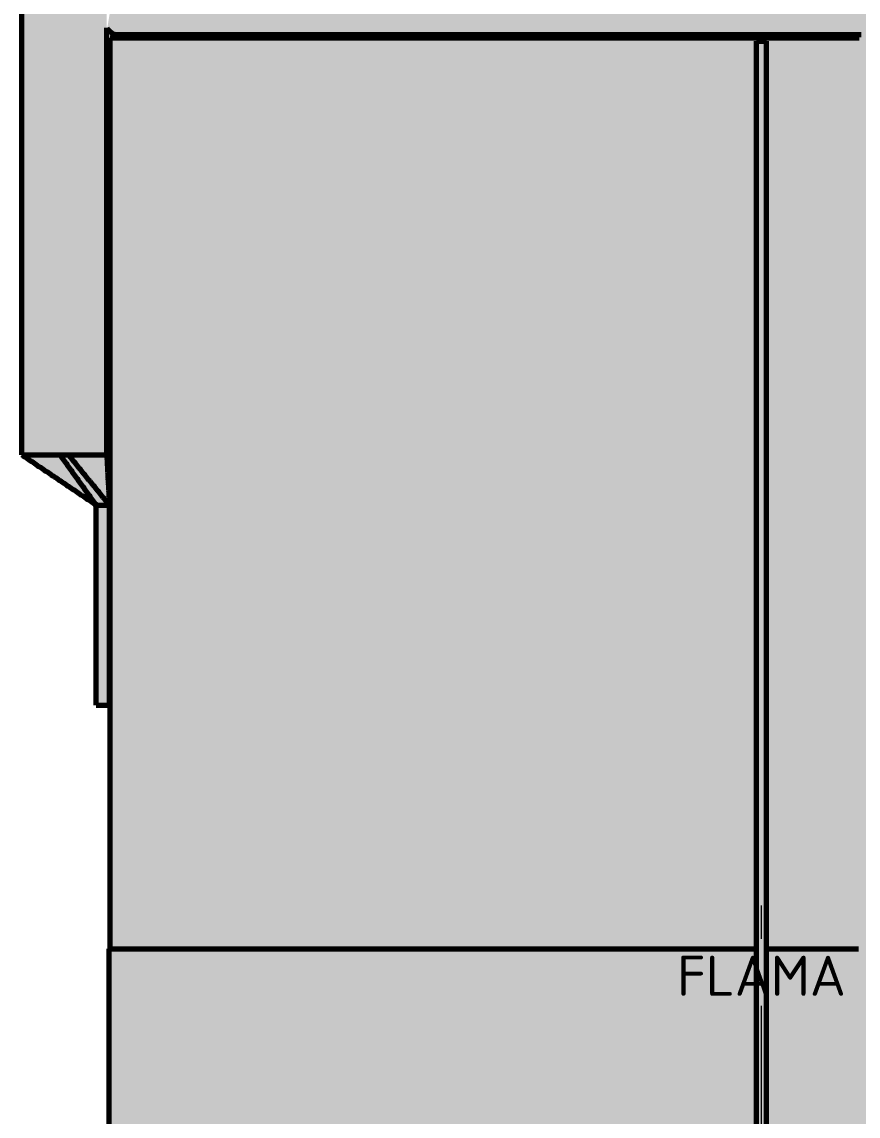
# Model space of a CAD drawing. Header units: millimetres. Extents: x 0 to 2382, y 0 to 420.
# Drawn here: x 2155.86 to 2180.89, y 277.69 to 310.48 of the extents above; entities that cross this region are included whole.
import ezdxf
from ezdxf.enums import TextEntityAlignment as Align

# ---------------------------------------------------------------- set-up
doc = ezdxf.new("R2010")
doc.units = ezdxf.units.MM
doc.linetypes.add('IRAM-F-TRAZO-PUNTO', pattern=[20, 15, -2, 1, -2])
for name, color, linetype, lineweight in [('01-VISIBLE', 7, 'CONTINUOUS', 70), ('03-EJE', 1, 'IRAM-F-TRAZO-PUNTO', 18), ('13-GRAFICA', 30, 'CONTINUOUS', 18)]:
    doc.layers.add(name, color=color, linetype=linetype, lineweight=lineweight)
doc.styles.add('ISO3098', font='isocpeur.ttf')

msp = doc.modelspace()

# ---------------------------------------------------------------- hatches: boundary and pattern name
at = {"layer": '13-GRAFICA', "true_color": 0xb21820}
h = msp.add_hatch(color=7, dxfattribs=at)
h.dxf.hatch_style = 1
h.paths.add_polyline_path([(2155.9, 297.4), (2155.9, 336.8), (2156, 336.8), (2156, 337.5), (2156.1, 337.5), (2156.1, 338.3), (2156.2, 338.3), (2156.2, 338.6), (2156.3, 338.6), (2156.4, 339.1), (2156.5, 339.1), (2156.5, 339.3), (2156.6, 339.3), (2156.6, 339.6), (2156.7, 339.6), (2156.7, 339.8), (2156.8, 339.8), (2156.8, 340), (2156.9, 340), (2156.9, 340.3), (2157, 340.3), (2157, 340.5), (2157.2, 340.6), (2157.2, 340.8), (2157.5, 341), (2157.5, 341.2), (2157.7, 341.3), (2157.7, 341.5), (2158, 341.7), (2158, 341.9), (2158.2, 342), (2158.2, 342.2), (2158.3, 342.2), (2158.6, 342.6), (2158.8, 342.6), (2158.8, 342.7), (2158.9, 342.7), (2159.4, 343.3), (2159.6, 343.3), (2160.1, 343.9), (2160.3, 343.9), (2160.3, 344), (2160.7, 344.1), (2160.8, 344.3), (2161, 344.3), (2161, 344.4), (2161.2, 344.4), (2161.2, 344.5), (2161.8, 344.7), (2161.9, 344.9), (2162.1, 344.9), (2162.1, 345), (2162.3, 345), (2162.3, 345.1), (2162.7, 345.1), (2162.7, 345.2), (2163.3, 345.3), (2163.3, 345.4), (2163.6, 345.4), (2163.6, 345.5), (2164, 345.5), (2164, 345.6), (2164.3, 345.6), (2164.3, 345.7), (2164.6, 345.7), (2164.6, 345.8), (2165.6, 345.8), (2165.6, 345.9), (2166.6, 345.9), (2166.6, 346), (2189.4, 346), (2189.4, 345.9), (2191.4, 345.8), (2191.4, 345.7), (2191.7, 345.7), (2191.7, 345.6), (2192, 345.6), (2192, 345.5), (2192.4, 345.5), (2192.4, 345.4), (2192.7, 345.4), (2192.7, 345.3), (2193, 345.3), (2193, 345.2), (2193.3, 345.2), (2193.3, 345.1), (2193.7, 345.1), (2193.7, 345), (2194.1, 344.9), (2194.2, 344.7), (2194.4, 344.7), (2194.4, 344.6), (2194.6, 344.6), (2194.6, 344.5), (2195.2, 344.3), (2195.3, 344.1), (2195.9, 343.9), (2196.4, 343.3), (2196.6, 343.3), (2197.2, 342.6), (2197.4, 342.6), (2197.4, 342.5), (2197.8, 342.2), (2197.8, 342), (2198, 341.9), (2198, 341.7), (2198.3, 341.5), (2198.3, 341.3), (2198.5, 341.2), (2198.5, 341), (2198.6, 341), (2198.6, 340.9), (2198.8, 340.8), (2198.8, 340.6), (2199, 340.5), (2199.1, 340), (2199.2, 340), (2199.2, 339.8), (2199.3, 339.8), (2199.3, 339.6), (2199.4, 339.6), (2199.4, 339.3), (2199.5, 339.3), (2199.6, 338.8), (2199.7, 338.8), (2199.8, 338.3), (2199.9, 338.3), (2199.9, 337.5), (2200, 337.5), (2200, 336.8), (2200.1, 336.8), (2200.1, 297.4), (2199.9, 297.4), (2199.8, 297.2), (2199.6, 297.2), (2199.5, 297), (2199.3, 297), (2199.2, 296.8), (2199, 296.8), (2198.9, 296.6), (2198.7, 296.6), (2198.6, 296.4), (2198.4, 296.4), (2198.3, 296.2), (2198.1, 296.2), (2198.1, 296.1), (2197.9, 296), (2197.9, 290), (2197.5, 290), (2197.5, 296.6), (2197.6, 296.6), (2197.6, 336.5), (2197.5, 336.5), (2197.4, 337.8), (2197.3, 337.8), (2197.3, 338), (2197.2, 338), (2197.2, 338.3), (2197.1, 338.3), (2197.1, 338.5), (2197, 338.5), (2197, 338.8), (2196.9, 338.8), (2196.7, 339.4), (2196.5, 339.5), (2196.5, 339.7), (2196.4, 339.7), (2196.4, 339.8), (2196.2, 339.9), (2196.2, 340.1), (2195.9, 340.3), (2195.9, 340.5), (2195.8, 340.5), (2195.3, 341.1), (2195.1, 341.1), (2194.6, 341.7), (2194.4, 341.7), (2194.3, 341.9), (2194.1, 341.9), (2194.1, 342), (2193.5, 342.2), (2193.4, 342.4), (2193.2, 342.4), (2193.2, 342.5), (2193, 342.5), (2193, 342.6), (2192.8, 342.6), (2192.8, 342.7), (2192.6, 342.7), (2192.6, 342.8), (2192.2, 342.8), (2192.2, 342.9), (2191.9, 342.9), (2191.9, 343), (2191.6, 343), (2191.6, 343.1), (2191.2, 343.1), (2191.2, 343.2), (2190.9, 343.2), (2190.9, 343.3), (2189, 343.4), (2189, 343.5), (2167, 343.5), (2167, 343.4), (2165.1, 343.3), (2165.1, 343.2), (2164.4, 343.1), (2164.4, 343), (2164.1, 343), (2164.1, 342.9), (2163.8, 342.9), (2163.8, 342.8), (2163.4, 342.8), (2163.4, 342.7), (2163.2, 342.7), (2163.2, 342.6), (2162.6, 342.4), (2162.5, 342.2), (2162.3, 342.2), (2162.3, 342.1), (2161.7, 341.9), (2161.6, 341.7), (2161.4, 341.7), (2160.9, 341.1), (2160.7, 341.1), (2160.7, 341), (2160.1, 340.5), (2160.1, 340.3), (2160, 340.3), (2160, 340.2), (2159.8, 340.1), (2159.8, 339.9), (2159.5, 339.7), (2159.5, 339.5), (2159.3, 339.4), (2159.3, 339.2), (2159.2, 339.2), (2159.2, 339), (2159.1, 339), (2159.1, 338.8), (2159, 338.8), (2159, 338.5), (2158.9, 338.5), (2158.8, 338), (2158.7, 338), (2158.7, 337.8), (2158.6, 337.8), (2158.5, 336.5), (2158.4, 336.5), (2158.4, 296.6), (2158.5, 296.6), (2158.5, 290), (2158.1, 290), (2158.1, 296), (2158, 296), (2157.9, 296.2), (2157.7, 296.2), (2157.6, 296.4), (2157.4, 296.4), (2157.3, 296.6), (2157.1, 296.6), (2157, 296.8), (2156.8, 296.8), (2156.7, 297), (2156.5, 297), (2156.4, 297.2), (2156.2, 297.2), (2156.1, 297.4)])
h = msp.add_hatch(color=7, dxfattribs=at)
h.dxf.hatch_style = 1
h.paths.add_polyline_path([(2197.5, 310.7), (2197.6, 310.7), (2197.6, 310.2), (2197.5, 310.2), (2197.5, 310.1), (2158.5, 310.1), (2158.5, 310.2), (2158.4, 310.2), (2158.5, 310.8), (2197.5, 310.8)])
h = msp.add_hatch(color=7, dxfattribs=at)
h.dxf.hatch_style = 1
h.paths.add_polyline_path([(2158.6, 310), (2158.6, 282.7), (2158.6, 261.3), (2158.6, 248.1), (2158.5, 248.1), (2158.5, 310)])
h = msp.add_hatch(color=7, dxfattribs=at)
h.dxf.hatch_style = 1
h.paths.add_polyline_path([(2159, 310), (2159, 282.7), (2158.6, 282.7), (2158.6, 310)])
h = msp.add_hatch(color=7, dxfattribs=at)
h.dxf.hatch_style = 1
h.paths.add_polyline_path([(2197.1, 310.1), (2197.1, 310), (2158.9, 310), (2158.9, 310.1)])
h = msp.add_hatch(color=7, dxfattribs=at)
h.dxf.hatch_style = 1
h.paths.add_polyline_path([(2159.2, 310), (2159.2, 282.7), (2159.2, 261.3), (2159.2, 261), (2159.2, 255.5), (2159.2, 248.1), (2159, 248.1), (2159, 261.3), (2159, 282.7), (2159, 310)])
h = msp.add_hatch(color=7, dxfattribs=at)
h.dxf.hatch_style = 1
h.paths.add_polyline_path([(2167.2, 310), (2167.2, 282.7), (2159.2, 282.7), (2159.2, 310)])
h = msp.add_hatch(color=7, dxfattribs=at)
h.dxf.hatch_style = 1
h.paths.add_polyline_path([(2188.8, 310), (2188.8, 282.7), (2178.2, 282.7), (2178.2, 309.9), (2177.8, 309.9), (2177.8, 282.7), (2167.2, 282.7), (2167.2, 310)])
h = msp.add_hatch(color=7, dxfattribs=at)
h.dxf.hatch_style = 1
h.paths.add_polyline_path([(2178.2, 282.7), (2177.8, 282.7), (2177.8, 309.9), (2178.2, 309.9)])
at = {"layer": '13-GRAFICA', "true_color": 0xffffff}
h = msp.add_hatch(color=7, dxfattribs=at)
h.dxf.hatch_style = 1
h.paths.add_polyline_path([(2158.6, 282.7), (2159, 282.7), (2159, 261.3), (2158.6, 261.3)])
at = {"layer": '13-GRAFICA', "true_color": 0xc81e2d}
h = msp.add_hatch(color=7, dxfattribs=at)
h.dxf.hatch_style = 1
h.paths.add_polyline_path([(2158.955, 282.231), (2158.863, 282.231), (2158.778, 282.231), (2158.701, 282.231), (2158.631, 282.231), (2158.6, 282.231), (2158.6, 282.7), (2159, 282.7), (2159, 282.231)])
at = {"layer": '13-GRAFICA', "true_color": 0xffffff}
h = msp.add_hatch(color=7, dxfattribs=at)
h.dxf.hatch_style = 1
h.paths.add_polyline_path([(2196.8, 282.7), (2196.8, 261.3), (2159.2, 261.3), (2159.2, 282.7)])
at = {"layer": '13-GRAFICA', "true_color": 0xc81e2d}
h = msp.add_hatch(color=7, dxfattribs=at)
h.dxf.hatch_style = 1
h.paths.add_polyline_path([(2162.109, 282.515), (2162.109, 282.231), (2161.881, 282.231), (2161.659, 282.231), (2161.444, 282.231), (2161.235, 282.231), (2161.033, 282.231), (2160.838, 282.231), (2160.65, 282.231), (2160.469, 282.231), (2160.295, 282.231), (2160.128, 282.231), (2159.968, 282.231), (2159.816, 282.231), (2159.67, 282.231), (2159.532, 282.231), (2159.402, 282.231), (2159.279, 282.231), (2159.2, 282.231), (2159.2, 282.7), (2162.109, 282.7)])
h = msp.add_hatch(color=7, dxfattribs=at)
h.dxf.hatch_style = 1
h.paths.add_polyline_path([(2193.891, 282.43), (2193.891, 282.061), (2193.891, 281.692), (2193.891, 281.324), (2193.891, 280.955), (2193.891, 280.586), (2193.891, 280.217), (2193.891, 279.849), (2193.654, 279.849), (2193.41, 279.849), (2193.16, 279.849), (2192.904, 279.849), (2192.641, 279.849), (2192.373, 279.849), (2192.099, 279.849), (2191.819, 279.849), (2191.533, 279.849), (2191.241, 279.849), (2190.945, 279.849), (2190.643, 279.849), (2190.335, 279.849), (2190.023, 279.849), (2189.706, 279.849), (2189.384, 279.849), (2189.057, 279.849), (2188.726, 279.849), (2188.39, 279.849), (2188.05, 279.849), (2187.706, 279.849), (2187.358, 279.849), (2187.006, 279.849), (2186.65, 279.849), (2186.291, 279.849), (2185.929, 279.849), (2185.563, 279.849), (2185.194, 279.849), (2184.822, 279.849), (2184.447, 279.849), (2184.07, 279.849), (2183.69, 279.849), (2183.308, 279.849), (2182.923, 279.849), (2182.537, 279.849), (2182.149, 279.849), (2181.759, 279.849), (2181.367, 279.849), (2180.974, 279.849), (2180.58, 279.849), (2180.185, 279.849), (2179.789, 279.849), (2179.392, 279.849), (2178.995, 279.849), (2178.597, 279.849), (2178.199, 279.849), (2177.801, 279.849), (2177.403, 279.849), (2177.005, 279.849), (2176.608, 279.849), (2176.211, 279.849), (2175.815, 279.849), (2175.42, 279.849), (2175.026, 279.849), (2174.633, 279.849), (2174.241, 279.849), (2173.851, 279.849), (2173.463, 279.849), (2173.077, 279.849), (2172.692, 279.849), (2172.31, 279.849), (2171.93, 279.849), (2171.553, 279.849), (2171.178, 279.849), (2170.806, 279.849), (2170.437, 279.849), (2170.071, 279.849), (2169.709, 279.849), (2169.35, 279.849), (2168.994, 279.849), (2168.642, 279.849), (2168.294, 279.849), (2167.95, 279.849), (2167.61, 279.849), (2167.274, 279.849), (2166.943, 279.849), (2166.616, 279.849), (2166.294, 279.849), (2165.977, 279.849), (2165.665, 279.849), (2165.357, 279.849), (2165.055, 279.849), (2164.759, 279.849), (2164.467, 279.849), (2164.181, 279.849), (2163.901, 279.849), (2163.627, 279.849), (2163.359, 279.849), (2163.096, 279.849), (2162.84, 279.849), (2162.59, 279.849), (2162.346, 279.849), (2162.109, 279.849), (2162.109, 280.217), (2162.109, 280.586), (2162.109, 280.955), (2162.109, 281.324), (2162.109, 281.692), (2162.109, 282.061), (2162.109, 282.43), (2162.109, 282.7), (2193.891, 282.7)])
at = {"layer": '13-GRAFICA', "true_color": 0xffd200}
h = msp.add_hatch(color=7, dxfattribs=at)
h.dxf.hatch_style = 1
h.paths.add_polyline_path([(2193.654, 279.041), (2193.41, 279.041), (2193.16, 279.041), (2192.904, 279.041), (2192.641, 279.041), (2192.373, 279.041), (2192.099, 279.041), (2191.819, 279.041), (2191.533, 279.041), (2191.241, 279.041), (2190.945, 279.041), (2190.643, 279.041), (2190.335, 279.041), (2190.023, 279.041), (2189.706, 279.041), (2189.384, 279.041), (2189.057, 279.041), (2188.726, 279.041), (2188.39, 279.041), (2188.05, 279.041), (2187.706, 279.041), (2187.358, 279.041), (2187.006, 279.041), (2186.65, 279.041), (2186.291, 279.041), (2185.929, 279.041), (2185.563, 279.041), (2185.194, 279.041), (2184.822, 279.041), (2184.447, 279.041), (2184.07, 279.041), (2183.69, 279.041), (2183.308, 279.041), (2182.923, 279.041), (2182.537, 279.041), (2182.149, 279.041), (2181.759, 279.041), (2181.367, 279.041), (2180.974, 279.041), (2180.58, 279.041), (2180.185, 279.041), (2179.789, 279.041), (2179.392, 279.041), (2178.995, 279.041), (2178.597, 279.041), (2178.199, 279.041), (2177.801, 279.041), (2177.403, 279.041), (2177.005, 279.041), (2176.608, 279.041), (2176.211, 279.041), (2175.815, 279.041), (2175.42, 279.041), (2175.026, 279.041), (2174.633, 279.041), (2174.241, 279.041), (2173.851, 279.041), (2173.463, 279.041), (2173.077, 279.041), (2172.692, 279.041), (2172.31, 279.041), (2171.93, 279.041), (2171.553, 279.041), (2171.178, 279.041), (2170.806, 279.041), (2170.437, 279.041), (2170.071, 279.041), (2169.709, 279.041), (2169.35, 279.041), (2168.994, 279.041), (2168.642, 279.041), (2168.294, 279.041), (2167.95, 279.041), (2167.61, 279.041), (2167.274, 279.041), (2166.943, 279.041), (2166.616, 279.041), (2166.294, 279.041), (2165.977, 279.041), (2165.665, 279.041), (2165.357, 279.041), (2165.055, 279.041), (2164.759, 279.041), (2164.467, 279.041), (2164.181, 279.041), (2163.901, 279.041), (2163.627, 279.041), (2163.359, 279.041), (2163.096, 279.041), (2162.84, 279.041), (2162.59, 279.041), (2162.346, 279.041), (2162.109, 279.041), (2162.109, 279.31), (2162.109, 279.58), (2162.109, 279.849), (2162.346, 279.849), (2162.59, 279.849), (2162.84, 279.849), (2163.096, 279.849), (2163.359, 279.849), (2163.627, 279.849), (2163.901, 279.849), (2164.181, 279.849), (2164.467, 279.849), (2164.759, 279.849), (2165.055, 279.849), (2165.357, 279.849), (2165.665, 279.849), (2165.977, 279.849), (2166.294, 279.849), (2166.616, 279.849), (2166.943, 279.849), (2167.274, 279.849), (2167.61, 279.849), (2167.95, 279.849), (2168.294, 279.849), (2168.642, 279.849), (2168.994, 279.849), (2169.35, 279.849), (2169.709, 279.849), (2170.071, 279.849), (2170.437, 279.849), (2170.806, 279.849), (2171.178, 279.849), (2171.553, 279.849), (2171.93, 279.849), (2172.31, 279.849), (2172.692, 279.849), (2173.077, 279.849), (2173.463, 279.849), (2173.851, 279.849), (2174.241, 279.849), (2174.633, 279.849), (2175.026, 279.849), (2175.42, 279.849), (2175.815, 279.849), (2176.211, 279.849), (2176.608, 279.849), (2177.005, 279.849), (2177.403, 279.849), (2177.801, 279.849), (2178.199, 279.849), (2178.597, 279.849), (2178.995, 279.849), (2179.392, 279.849), (2179.789, 279.849), (2180.185, 279.849), (2180.58, 279.849), (2180.974, 279.849), (2181.367, 279.849), (2181.759, 279.849), (2182.149, 279.849), (2182.537, 279.849), (2182.923, 279.849), (2183.308, 279.849), (2183.69, 279.849), (2184.07, 279.849), (2184.447, 279.849), (2184.822, 279.849), (2185.194, 279.849), (2185.563, 279.849), (2185.929, 279.849), (2186.291, 279.849), (2186.65, 279.849), (2187.006, 279.849), (2187.358, 279.849), (2187.706, 279.849), (2188.05, 279.849), (2188.39, 279.849), (2188.726, 279.849), (2189.057, 279.849), (2189.384, 279.849), (2189.706, 279.849), (2190.023, 279.849), (2190.335, 279.849), (2190.643, 279.849), (2190.945, 279.849), (2191.241, 279.849), (2191.533, 279.849), (2191.819, 279.849), (2192.099, 279.849), (2192.373, 279.849), (2192.641, 279.849), (2192.904, 279.849), (2193.16, 279.849), (2193.41, 279.849), (2193.654, 279.849), (2193.891, 279.849), (2193.891, 279.58), (2193.891, 279.31), (2193.891, 279.041)])

# ---------------------------------------------------------------- linework, layer by layer
at = {"layer": '01-VISIBLE'}
for p, q in [((2155.86, 297.5), (2155.86, 326.462)), ((2158.4, 297.5), (2158.4, 310.3)), ((2158.5, 282.701), (2158.5, 310)), ((2158.975, 310), (2158.927, 310.095)), ((2177.85, 248.088), (2177.85, 309.9)), ((2177.85, 309.9), (2178.15, 309.9)), ((2178.15, 248.088), (2178.15, 309.9)), ((2158.08, 296), (2158.48, 296)), ((2158.08, 290), (2158.08, 296)), ((2158.48, 290), (2158.48, 296)), ((2158.08, 290), (2158.48, 290)), ((2158.47, 261.299), (2158.47, 282.701))]:
    msp.add_line(p, q, dxfattribs=at)
for points in [[(2158.4, 310.3), (2158.427, 310.256), (2158.46, 310.216), (2158.498, 310.18), (2158.54, 310.15), (2158.586, 310.126), (2158.635, 310.109), (2158.686, 310.099), (2158.738, 310.095)], [(2158.5, 310), (2158.597, 310), (2158.695, 310), (2158.793, 310), (2158.89, 310), (2158.988, 310), (2159.085, 310), (2159.182, 310), (2159.28, 310), (2159.378, 310), (2159.475, 310), (2159.573, 310), (2159.67, 310), (2159.767, 310), (2159.865, 310), (2159.963, 310), (2160.06, 310), (2160.157, 310), (2160.255, 310), (2160.352, 310), (2160.45, 310), (2160.548, 310), (2160.645, 310), (2160.742, 310), (2160.84, 310), (2160.938, 310), (2161.035, 310), (2161.133, 310), (2161.23, 310), (2161.327, 310), (2161.425, 310), (2161.523, 310), (2161.62, 310), (2161.718, 310), (2161.815, 310), (2161.912, 310), (2162.01, 310), (2162.108, 310), (2162.205, 310), (2162.302, 310), (2162.4, 310), (2162.497, 310), (2162.595, 310), (2162.693, 310), (2162.79, 310), (2162.887, 310), (2162.985, 310), (2163.082, 310), (2163.18, 310), (2163.278, 310), (2163.375, 310), (2163.472, 310), (2163.57, 310), (2163.668, 310), (2163.765, 310), (2163.863, 310), (2163.96, 310), (2164.057, 310), (2164.155, 310), (2164.253, 310), (2164.35, 310), (2164.448, 310), (2164.545, 310), (2164.642, 310), (2164.74, 310), (2164.838, 310), (2164.935, 310), (2165.032, 310), (2165.13, 310), (2165.227, 310), (2165.325, 310), (2165.423, 310), (2165.52, 310), (2165.617, 310), (2165.715, 310), (2165.812, 310), (2165.91, 310), (2166.008, 310), (2166.105, 310), (2166.202, 310), (2166.3, 310), (2166.398, 310), (2166.495, 310), (2166.593, 310), (2166.69, 310), (2166.787, 310), (2166.885, 310), (2166.983, 310), (2167.08, 310), (2167.177, 310), (2167.275, 310), (2167.372, 310), (2167.47, 310), (2167.568, 310), (2167.665, 310), (2167.762, 310), (2167.86, 310), (2167.957, 310), (2168.055, 310), (2168.153, 310), (2168.25, 310), (2168.347, 310), (2168.445, 310), (2168.543, 310), (2168.64, 310), (2168.738, 310), (2168.835, 310), (2168.932, 310), (2169.03, 310), (2169.128, 310), (2169.225, 310), (2169.323, 310), (2169.42, 310), (2169.517, 310), (2169.615, 310), (2169.713, 310), (2169.81, 310), (2169.907, 310), (2170.005, 310), (2170.102, 310), (2170.2, 310), (2170.298, 310), (2170.395, 310), (2170.492, 310), (2170.59, 310), (2170.688, 310), (2170.785, 310), (2170.883, 310), (2170.98, 310), (2171.077, 310), (2171.175, 310), (2171.273, 310), (2171.37, 310), (2171.468, 310), (2171.565, 310), (2171.662, 310), (2171.76, 310), (2171.858, 310), (2171.955, 310), (2172.052, 310), (2172.15, 310), (2172.247, 310), (2172.345, 310), (2172.443, 310), (2172.54, 310), (2172.637, 310), (2172.735, 310), (2172.832, 310), (2172.93, 310), (2173.028, 310), (2173.125, 310), (2173.222, 310), (2173.32, 310), (2173.418, 310), (2173.515, 310), (2173.613, 310), (2173.71, 310), (2173.807, 310), (2173.905, 310), (2174.003, 310), (2174.1, 310), (2174.198, 310), (2174.295, 310), (2174.392, 310), (2174.49, 310), (2174.588, 310), (2174.685, 310), (2174.782, 310), (2174.88, 310), (2174.977, 310), (2175.075, 310), (2175.173, 310), (2175.27, 310), (2175.367, 310), (2175.465, 310), (2175.562, 310), (2175.66, 310), (2175.758, 310), (2175.855, 310), (2175.952, 310), (2176.05, 310), (2176.148, 310), (2176.245, 310), (2176.343, 310), (2176.44, 310), (2176.537, 310), (2176.635, 310), (2176.733, 310), (2176.83, 310), (2176.927, 310), (2177.025, 310), (2177.122, 310), (2177.22, 310), (2177.318, 310), (2177.415, 310), (2177.512, 310), (2177.61, 310), (2177.707, 310), (2177.805, 310), (2177.903, 310), (2178, 310), (2178.097, 310), (2178.195, 310), (2178.293, 310), (2178.39, 310), (2178.488, 310), (2178.585, 310), (2178.682, 310), (2178.78, 310), (2178.878, 310), (2178.975, 310), (2179.073, 310), (2179.17, 310), (2179.267, 310), (2179.365, 310), (2179.463, 310), (2179.56, 310), (2179.657, 310), (2179.755, 310), (2179.852, 310), (2179.95, 310), (2180.048, 310), (2180.145, 310), (2180.242, 310), (2180.34, 310), (2180.438, 310), (2180.535, 310), (2180.633, 310), (2180.73, 310), (2180.827, 310), (2180.925, 310)], [(2158.738, 310.095), (2158.769, 310.095), (2158.801, 310.095), (2158.832, 310.095), (2158.864, 310.095), (2158.896, 310.095), (2158.927, 310.095)], [(2158.738, 310.095), (2158.834, 310.095), (2158.93, 310.095), (2159.026, 310.095), (2159.123, 310.095), (2159.219, 310.095), (2159.315, 310.095), (2159.412, 310.095), (2159.508, 310.095), (2159.604, 310.095), (2159.701, 310.095), (2159.797, 310.095), (2159.893, 310.095), (2159.99, 310.095), (2160.086, 310.095), (2160.182, 310.095), (2160.278, 310.095), (2160.375, 310.095), (2160.471, 310.095), (2160.567, 310.095), (2160.664, 310.095), (2160.76, 310.095), (2160.856, 310.095), (2160.953, 310.095), (2161.049, 310.095), (2161.145, 310.095), (2161.242, 310.095), (2161.338, 310.095), (2161.434, 310.095), (2161.531, 310.095), (2161.627, 310.095), (2161.723, 310.095), (2161.82, 310.095), (2161.916, 310.095), (2162.012, 310.095), (2162.108, 310.095), (2162.205, 310.095), (2162.301, 310.095), (2162.397, 310.095), (2162.494, 310.095), (2162.59, 310.095), (2162.686, 310.095), (2162.783, 310.095), (2162.879, 310.095), (2162.975, 310.095), (2163.072, 310.095), (2163.168, 310.095), (2163.264, 310.095), (2163.36, 310.095), (2163.457, 310.095), (2163.553, 310.095), (2163.649, 310.095), (2163.746, 310.095), (2163.842, 310.095), (2163.938, 310.095), (2164.035, 310.095), (2164.131, 310.095), (2164.227, 310.095), (2164.324, 310.095), (2164.42, 310.095), (2164.516, 310.095), (2164.613, 310.095), (2164.709, 310.095), (2164.805, 310.095), (2164.901, 310.095), (2164.998, 310.095), (2165.094, 310.095), (2165.19, 310.095), (2165.287, 310.095), (2165.383, 310.095), (2165.479, 310.095), (2165.576, 310.095), (2165.672, 310.095), (2165.768, 310.095), (2165.865, 310.095), (2165.961, 310.095), (2166.057, 310.095), (2166.154, 310.095), (2166.25, 310.095), (2166.346, 310.095), (2166.443, 310.095), (2166.539, 310.095), (2166.635, 310.095), (2166.731, 310.095), (2166.828, 310.095), (2166.924, 310.095), (2167.02, 310.095), (2167.117, 310.095), (2167.213, 310.095), (2167.309, 310.095), (2167.406, 310.095), (2167.502, 310.095), (2167.598, 310.095), (2167.695, 310.095), (2167.791, 310.095), (2167.887, 310.095), (2167.983, 310.095), (2168.08, 310.095), (2168.176, 310.095), (2168.272, 310.095), (2168.369, 310.095), (2168.465, 310.095), (2168.561, 310.095), (2168.658, 310.095), (2168.754, 310.095), (2168.85, 310.095), (2168.947, 310.095), (2169.043, 310.095), (2169.139, 310.095), (2169.236, 310.095), (2169.332, 310.095), (2169.428, 310.095), (2169.524, 310.095), (2169.621, 310.095), (2169.717, 310.095), (2169.813, 310.095), (2169.91, 310.095), (2170.006, 310.095), (2170.102, 310.095), (2170.199, 310.095), (2170.295, 310.095), (2170.391, 310.095), (2170.488, 310.095), (2170.584, 310.095), (2170.68, 310.095), (2170.777, 310.095), (2170.873, 310.095), (2170.969, 310.095), (2171.066, 310.095), (2171.162, 310.095), (2171.258, 310.095), (2171.354, 310.095), (2171.451, 310.095), (2171.547, 310.095), (2171.643, 310.095), (2171.74, 310.095), (2171.836, 310.095), (2171.932, 310.095), (2172.029, 310.095), (2172.125, 310.095), (2172.221, 310.095), (2172.318, 310.095), (2172.414, 310.095), (2172.51, 310.095), (2172.606, 310.095), (2172.703, 310.095), (2172.799, 310.095), (2172.895, 310.095), (2172.992, 310.095), (2173.088, 310.095), (2173.184, 310.095), (2173.281, 310.095), (2173.377, 310.095), (2173.473, 310.095), (2173.57, 310.095), (2173.666, 310.095), (2173.762, 310.095), (2173.859, 310.095), (2173.955, 310.095), (2174.051, 310.095), (2174.148, 310.095), (2174.244, 310.095), (2174.34, 310.095), (2174.436, 310.095), (2174.533, 310.095), (2174.629, 310.095), (2174.725, 310.095), (2174.822, 310.095), (2174.918, 310.095), (2175.014, 310.095), (2175.111, 310.095), (2175.207, 310.095), (2175.303, 310.095), (2175.4, 310.095), (2175.496, 310.095), (2175.592, 310.095), (2175.689, 310.095), (2175.785, 310.095), (2175.881, 310.095), (2175.977, 310.095), (2176.074, 310.095), (2176.17, 310.095), (2176.266, 310.095), (2176.363, 310.095), (2176.459, 310.095), (2176.555, 310.095), (2176.652, 310.095), (2176.748, 310.095), (2176.844, 310.095), (2176.941, 310.095), (2177.037, 310.095), (2177.133, 310.095), (2177.229, 310.095), (2177.326, 310.095), (2177.422, 310.095), (2177.518, 310.095), (2177.615, 310.095), (2177.711, 310.095), (2177.807, 310.095), (2177.904, 310.095), (2178, 310.095), (2178.096, 310.095), (2178.193, 310.095), (2178.289, 310.095), (2178.385, 310.095), (2178.482, 310.095), (2178.578, 310.095), (2178.674, 310.095), (2178.771, 310.095), (2178.867, 310.095), (2178.963, 310.095), (2179.059, 310.095), (2179.156, 310.095), (2179.252, 310.095), (2179.348, 310.095), (2179.445, 310.095), (2179.541, 310.095), (2179.637, 310.095), (2179.734, 310.095), (2179.83, 310.095), (2179.926, 310.095), (2180.023, 310.095), (2180.119, 310.095), (2180.215, 310.095), (2180.311, 310.095), (2180.408, 310.095), (2180.504, 310.095), (2180.6, 310.095), (2180.697, 310.095), (2180.793, 310.095), (2180.889, 310.095), (2180.986, 310.095)], [(2155.86, 297.5), (2155.912, 297.5), (2155.964, 297.5), (2156.016, 297.5), (2156.068, 297.5), (2156.12, 297.5), (2156.172, 297.5), (2156.224, 297.5), (2156.276, 297.5), (2156.328, 297.5), (2156.38, 297.5), (2156.432, 297.5), (2156.484, 297.5), (2156.536, 297.5), (2156.588, 297.5), (2156.64, 297.5), (2156.692, 297.5), (2156.744, 297.5), (2156.796, 297.5), (2156.848, 297.5), (2156.9, 297.5), (2156.952, 297.5), (2157.004, 297.5)], [(2155.86, 297.5), (2155.902, 297.472), (2155.944, 297.443), (2155.986, 297.415), (2156.028, 297.387), (2156.069, 297.358), (2156.111, 297.33), (2156.153, 297.302), (2156.195, 297.274), (2156.237, 297.245), (2156.279, 297.217), (2156.321, 297.189), (2156.363, 297.16), (2156.405, 297.132), (2156.446, 297.104), (2156.488, 297.075), (2156.53, 297.047), (2156.572, 297.019), (2156.614, 296.991), (2156.656, 296.962), (2156.698, 296.934), (2156.74, 296.906), (2156.782, 296.877), (2156.823, 296.849), (2156.865, 296.821), (2156.907, 296.792), (2156.949, 296.764), (2156.991, 296.736), (2157.033, 296.708), (2157.075, 296.679), (2157.117, 296.651), (2157.158, 296.623), (2157.2, 296.594), (2157.242, 296.566), (2157.284, 296.538), (2157.326, 296.509), (2157.368, 296.481), (2157.41, 296.453), (2157.452, 296.425), (2157.494, 296.396), (2157.535, 296.368), (2157.577, 296.34), (2157.619, 296.311), (2157.661, 296.283), (2157.703, 296.255), (2157.745, 296.226), (2157.787, 296.198), (2157.829, 296.17), (2157.871, 296.142), (2157.912, 296.113), (2157.954, 296.085), (2157.996, 296.057), (2158.038, 296.028), (2158.08, 296)], [(2157.004, 297.5), (2157.046, 297.5), (2157.088, 297.5), (2157.13, 297.5), (2157.172, 297.5), (2157.214, 297.5), (2157.256, 297.5)], [(2157.004, 297.5), (2157.034, 297.458), (2157.063, 297.417), (2157.093, 297.375), (2157.123, 297.333), (2157.153, 297.292), (2157.183, 297.25), (2157.213, 297.208), (2157.243, 297.167), (2157.273, 297.125), (2157.303, 297.083), (2157.333, 297.042), (2157.362, 297), (2157.392, 296.958), (2157.422, 296.917), (2157.452, 296.875), (2157.482, 296.833), (2157.512, 296.792), (2157.542, 296.75), (2157.572, 296.708), (2157.602, 296.667), (2157.632, 296.625), (2157.661, 296.583), (2157.691, 296.542), (2157.721, 296.5), (2157.751, 296.458), (2157.781, 296.417), (2157.811, 296.375), (2157.841, 296.333), (2157.871, 296.292), (2157.901, 296.25), (2157.931, 296.208), (2157.96, 296.167), (2157.99, 296.125), (2158.02, 296.083), (2158.05, 296.042), (2158.08, 296)], [(2157.256, 297.5), (2157.308, 297.5), (2157.36, 297.5), (2157.412, 297.5), (2157.464, 297.5), (2157.516, 297.5), (2157.568, 297.5), (2157.62, 297.5), (2157.672, 297.5), (2157.724, 297.5), (2157.776, 297.5), (2157.828, 297.5), (2157.88, 297.5), (2157.932, 297.5), (2157.984, 297.5), (2158.036, 297.5), (2158.088, 297.5), (2158.14, 297.5), (2158.192, 297.5), (2158.244, 297.5), (2158.296, 297.5), (2158.348, 297.5), (2158.4, 297.5)], [(2157.256, 297.5), (2157.289, 297.461), (2157.321, 297.421), (2157.353, 297.382), (2157.385, 297.342), (2157.417, 297.303), (2157.45, 297.263), (2157.482, 297.224), (2157.514, 297.184), (2157.546, 297.145), (2157.578, 297.105), (2157.611, 297.066), (2157.643, 297.026), (2157.675, 296.987), (2157.707, 296.947), (2157.739, 296.908), (2157.772, 296.868), (2157.804, 296.829), (2157.836, 296.789), (2157.868, 296.75), (2157.9, 296.711), (2157.933, 296.671), (2157.965, 296.632), (2157.997, 296.592), (2158.029, 296.553), (2158.061, 296.513), (2158.094, 296.474), (2158.126, 296.434), (2158.158, 296.395), (2158.19, 296.355), (2158.222, 296.316), (2158.255, 296.276), (2158.287, 296.237), (2158.319, 296.197), (2158.351, 296.158), (2158.383, 296.118), (2158.416, 296.079), (2158.448, 296.039), (2158.48, 296)], [(2158.4, 297.5), (2158.403, 297.45), (2158.405, 297.4), (2158.408, 297.35), (2158.411, 297.3), (2158.413, 297.25), (2158.416, 297.2), (2158.419, 297.15), (2158.421, 297.1), (2158.424, 297.05), (2158.427, 297), (2158.429, 296.95), (2158.432, 296.9), (2158.435, 296.85), (2158.437, 296.8), (2158.44, 296.75), (2158.443, 296.7), (2158.445, 296.65), (2158.448, 296.6), (2158.451, 296.55), (2158.453, 296.5), (2158.456, 296.45), (2158.459, 296.4), (2158.461, 296.35), (2158.464, 296.3), (2158.467, 296.25), (2158.469, 296.2), (2158.472, 296.15), (2158.475, 296.1), (2158.477, 296.05), (2158.48, 296)], [(2158.47, 282.701), (2158.52, 282.701), (2158.57, 282.701), (2158.62, 282.701), (2158.67, 282.701), (2158.72, 282.701), (2158.77, 282.701), (2158.821, 282.701), (2158.871, 282.701), (2158.921, 282.701), (2158.971, 282.701), (2159.021, 282.701), (2159.071, 282.701), (2159.121, 282.701), (2159.171, 282.701), (2159.221, 282.701), (2159.271, 282.701), (2159.321, 282.701), (2159.371, 282.701), (2159.421, 282.701), (2159.472, 282.701), (2159.522, 282.701), (2159.572, 282.701), (2159.622, 282.701), (2159.672, 282.701), (2159.722, 282.701), (2159.772, 282.701), (2159.822, 282.701), (2159.872, 282.701), (2159.922, 282.701), (2159.972, 282.701), (2160.022, 282.701), (2160.072, 282.701), (2160.123, 282.701), (2160.173, 282.701), (2160.223, 282.701), (2160.273, 282.701), (2160.323, 282.701), (2160.373, 282.701), (2160.423, 282.701), (2160.473, 282.701), (2160.523, 282.701), (2160.573, 282.701), (2160.623, 282.701), (2160.673, 282.701), (2160.723, 282.701), (2160.774, 282.701), (2160.824, 282.701), (2160.874, 282.701), (2160.924, 282.701), (2160.974, 282.701), (2161.024, 282.701), (2161.074, 282.701), (2161.124, 282.701), (2161.174, 282.701), (2161.224, 282.701), (2161.274, 282.701), (2161.324, 282.701), (2161.374, 282.701), (2161.425, 282.701), (2161.475, 282.701), (2161.525, 282.701), (2161.575, 282.701), (2161.625, 282.701), (2161.675, 282.701), (2161.725, 282.701), (2161.775, 282.701), (2161.825, 282.701), (2161.875, 282.701), (2161.925, 282.701), (2161.975, 282.701), (2162.026, 282.701), (2162.076, 282.701), (2162.126, 282.701), (2162.176, 282.701), (2162.226, 282.701), (2162.276, 282.701), (2162.326, 282.701), (2162.376, 282.701), (2162.426, 282.701), (2162.476, 282.701), (2162.526, 282.701), (2162.576, 282.701), (2162.626, 282.701), (2162.677, 282.701), (2162.727, 282.701), (2162.777, 282.701), (2162.827, 282.701), (2162.877, 282.701), (2162.927, 282.701), (2162.977, 282.701), (2163.027, 282.701), (2163.077, 282.701), (2163.127, 282.701), (2163.177, 282.701), (2163.227, 282.701), (2163.277, 282.701), (2163.328, 282.701), (2163.378, 282.701), (2163.428, 282.701), (2163.478, 282.701), (2163.528, 282.701), (2163.578, 282.701), (2163.628, 282.701), (2163.678, 282.701), (2163.728, 282.701), (2163.778, 282.701), (2163.828, 282.701), (2163.878, 282.701), (2163.928, 282.701), (2163.979, 282.701), (2164.029, 282.701), (2164.079, 282.701), (2164.129, 282.701), (2164.179, 282.701), (2164.229, 282.701), (2164.279, 282.701), (2164.329, 282.701), (2164.379, 282.701), (2164.429, 282.701), (2164.479, 282.701), (2164.529, 282.701), (2164.579, 282.701), (2164.63, 282.701), (2164.68, 282.701), (2164.73, 282.701), (2164.78, 282.701), (2164.83, 282.701), (2164.88, 282.701), (2164.93, 282.701), (2164.98, 282.701), (2165.03, 282.701), (2165.08, 282.701), (2165.13, 282.701), (2165.18, 282.701), (2165.23, 282.701), (2165.281, 282.701), (2165.331, 282.701), (2165.381, 282.701), (2165.431, 282.701), (2165.481, 282.701), (2165.531, 282.701), (2165.581, 282.701), (2165.631, 282.701), (2165.681, 282.701), (2165.731, 282.701), (2165.781, 282.701), (2165.831, 282.701), (2165.881, 282.701), (2165.932, 282.701), (2165.982, 282.701), (2166.032, 282.701), (2166.082, 282.701), (2166.132, 282.701), (2166.182, 282.701), (2166.232, 282.701), (2166.282, 282.701), (2166.332, 282.701), (2166.382, 282.701), (2166.432, 282.701), (2166.482, 282.701), (2166.532, 282.701), (2166.583, 282.701), (2166.633, 282.701), (2166.683, 282.701), (2166.733, 282.701), (2166.783, 282.701), (2166.833, 282.701), (2166.883, 282.701), (2166.933, 282.701), (2166.983, 282.701), (2167.033, 282.701), (2167.083, 282.701), (2167.133, 282.701), (2167.183, 282.701), (2167.234, 282.701), (2167.284, 282.701), (2167.334, 282.701), (2167.384, 282.701), (2167.434, 282.701), (2167.484, 282.701), (2167.534, 282.701), (2167.584, 282.701), (2167.634, 282.701), (2167.684, 282.701), (2167.734, 282.701), (2167.784, 282.701), (2167.834, 282.701), (2167.885, 282.701), (2167.935, 282.701), (2167.985, 282.701), (2168.035, 282.701), (2168.085, 282.701), (2168.135, 282.701), (2168.185, 282.701), (2168.235, 282.701), (2168.285, 282.701), (2168.335, 282.701), (2168.385, 282.701), (2168.435, 282.701), (2168.486, 282.701), (2168.536, 282.701), (2168.586, 282.701), (2168.636, 282.701), (2168.686, 282.701), (2168.736, 282.701), (2168.786, 282.701), (2168.836, 282.701), (2168.886, 282.701), (2168.936, 282.701), (2168.986, 282.701), (2169.036, 282.701), (2169.086, 282.701), (2169.137, 282.701), (2169.187, 282.701), (2169.237, 282.701), (2169.287, 282.701), (2169.337, 282.701), (2169.387, 282.701), (2169.437, 282.701), (2169.487, 282.701), (2169.537, 282.701), (2169.587, 282.701), (2169.637, 282.701), (2169.687, 282.701), (2169.737, 282.701), (2169.788, 282.701), (2169.838, 282.701), (2169.888, 282.701), (2169.938, 282.701), (2169.988, 282.701), (2170.038, 282.701), (2170.088, 282.701), (2170.138, 282.701), (2170.188, 282.701), (2170.238, 282.701), (2170.288, 282.701), (2170.338, 282.701), (2170.388, 282.701), (2170.439, 282.701), (2170.489, 282.701), (2170.539, 282.701), (2170.589, 282.701), (2170.639, 282.701), (2170.689, 282.701), (2170.739, 282.701), (2170.789, 282.701), (2170.839, 282.701), (2170.889, 282.701), (2170.939, 282.701), (2170.989, 282.701), (2171.039, 282.701), (2171.09, 282.701), (2171.14, 282.701), (2171.19, 282.701), (2171.24, 282.701), (2171.29, 282.701), (2171.34, 282.701), (2171.39, 282.701), (2171.44, 282.701), (2171.49, 282.701), (2171.54, 282.701), (2171.59, 282.701), (2171.64, 282.701), (2171.69, 282.701), (2171.741, 282.701), (2171.791, 282.701), (2171.841, 282.701), (2171.891, 282.701), (2171.941, 282.701), (2171.991, 282.701), (2172.041, 282.701), (2172.091, 282.701), (2172.141, 282.701), (2172.191, 282.701), (2172.241, 282.701), (2172.291, 282.701), (2172.341, 282.701), (2172.392, 282.701), (2172.442, 282.701), (2172.492, 282.701), (2172.542, 282.701), (2172.592, 282.701), (2172.642, 282.701), (2172.692, 282.701), (2172.742, 282.701), (2172.792, 282.701), (2172.842, 282.701), (2172.892, 282.701), (2172.942, 282.701), (2172.992, 282.701), (2173.043, 282.701), (2173.093, 282.701), (2173.143, 282.701), (2173.193, 282.701), (2173.243, 282.701), (2173.293, 282.701), (2173.343, 282.701), (2173.393, 282.701), (2173.443, 282.701), (2173.493, 282.701), (2173.543, 282.701), (2173.593, 282.701), (2173.643, 282.701), (2173.694, 282.701), (2173.744, 282.701), (2173.794, 282.701), (2173.844, 282.701), (2173.894, 282.701), (2173.944, 282.701), (2173.994, 282.701), (2174.044, 282.701), (2174.094, 282.701), (2174.144, 282.701), (2174.194, 282.701), (2174.244, 282.701), (2174.294, 282.701), (2174.345, 282.701), (2174.395, 282.701), (2174.445, 282.701), (2174.495, 282.701), (2174.545, 282.701), (2174.595, 282.701), (2174.645, 282.701), (2174.695, 282.701), (2174.745, 282.701), (2174.795, 282.701), (2174.845, 282.701), (2174.895, 282.701), (2174.946, 282.701), (2174.996, 282.701), (2175.046, 282.701), (2175.096, 282.701), (2175.146, 282.701), (2175.196, 282.701), (2175.246, 282.701), (2175.296, 282.701), (2175.346, 282.701), (2175.396, 282.701), (2175.446, 282.701), (2175.496, 282.701), (2175.546, 282.701), (2175.597, 282.701), (2175.647, 282.701), (2175.697, 282.701), (2175.747, 282.701), (2175.797, 282.701), (2175.847, 282.701), (2175.897, 282.701), (2175.947, 282.701), (2175.997, 282.701), (2176.047, 282.701), (2176.097, 282.701), (2176.147, 282.701), (2176.197, 282.701), (2176.248, 282.701), (2176.298, 282.701), (2176.348, 282.701), (2176.398, 282.701), (2176.448, 282.701), (2176.498, 282.701), (2176.548, 282.701), (2176.598, 282.701), (2176.648, 282.701), (2176.698, 282.701), (2176.748, 282.701), (2176.798, 282.701), (2176.848, 282.701), (2176.899, 282.701), (2176.949, 282.701), (2176.999, 282.701), (2177.049, 282.701), (2177.099, 282.701), (2177.149, 282.701), (2177.199, 282.701), (2177.249, 282.701), (2177.299, 282.701), (2177.349, 282.701), (2177.399, 282.701), (2177.449, 282.701), (2177.499, 282.701), (2177.55, 282.701), (2177.6, 282.701), (2177.65, 282.701), (2177.7, 282.701), (2177.75, 282.701), (2177.8, 282.701), (2177.85, 282.701)], [(2178.15, 282.701), (2178.2, 282.701), (2178.25, 282.701), (2178.3, 282.701), (2178.35, 282.701), (2178.4, 282.701), (2178.45, 282.701), (2178.501, 282.701), (2178.551, 282.701), (2178.601, 282.701), (2178.651, 282.701), (2178.701, 282.701), (2178.751, 282.701), (2178.801, 282.701), (2178.851, 282.701), (2178.901, 282.701), (2178.951, 282.701), (2179.001, 282.701), (2179.051, 282.701), (2179.101, 282.701), (2179.152, 282.701), (2179.202, 282.701), (2179.252, 282.701), (2179.302, 282.701), (2179.352, 282.701), (2179.402, 282.701), (2179.452, 282.701), (2179.502, 282.701), (2179.552, 282.701), (2179.602, 282.701), (2179.652, 282.701), (2179.702, 282.701), (2179.752, 282.701), (2179.803, 282.701), (2179.853, 282.701), (2179.903, 282.701), (2179.953, 282.701), (2180.003, 282.701), (2180.053, 282.701), (2180.103, 282.701), (2180.153, 282.701), (2180.203, 282.701), (2180.253, 282.701), (2180.303, 282.701), (2180.353, 282.701), (2180.403, 282.701), (2180.454, 282.701), (2180.504, 282.701), (2180.554, 282.701), (2180.604, 282.701), (2180.654, 282.701), (2180.704, 282.701), (2180.754, 282.701), (2180.804, 282.701), (2180.854, 282.701), (2180.904, 282.701)]]:
    msp.add_lwpolyline(points, dxfattribs=at)
at = {"layer": '03-EJE'}
msp.add_line((2178, 226), (2178, 285.701), dxfattribs=at)

# ---------------------------------------------------------------- texts
at = {"layer": '13-GRAFICA', "true_color": 0xffffff, "style": 'ISO3098'}
msp.add_text('FLAMA', height=1.2, dxfattribs=at).set_placement((2178, 282.499), align=Align.TOP_CENTER)

doc.saveas('drawing.dxf')
